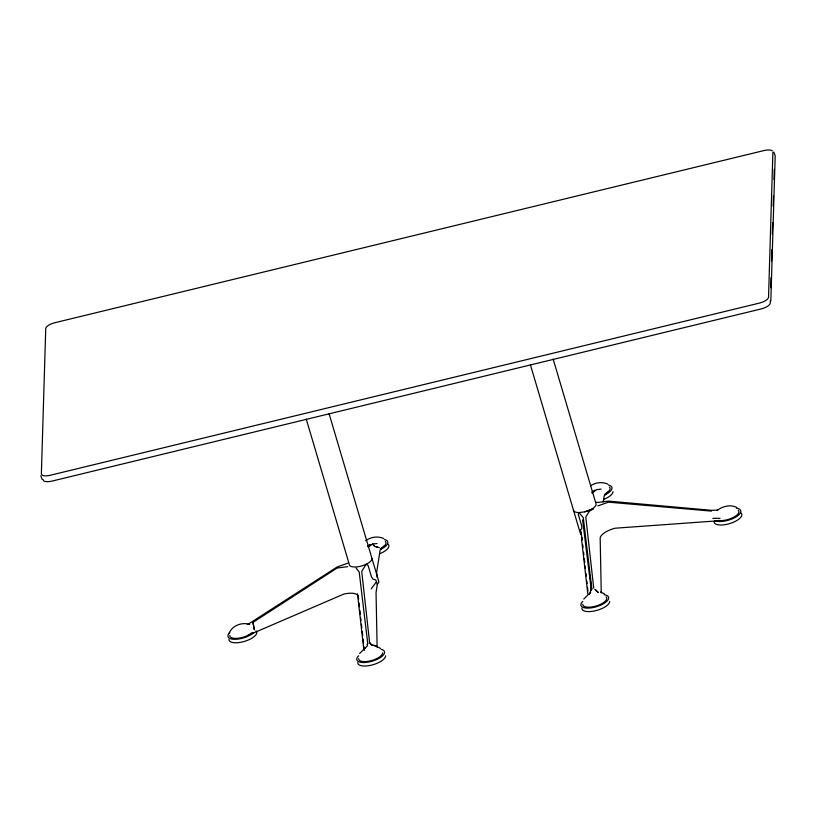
<?xml version="1.0" encoding="UTF-8"?>
<svg xmlns="http://www.w3.org/2000/svg" width="816" height="816" viewBox="0 0 816 816"><rect width="100%" height="100%" fill="white"/><g stroke="black" fill="none" stroke-linecap="round" stroke-linejoin="round"><path stroke-width="1.22" d="M772.895 152.102L768.539 297.177A9.2 3.58 -16.5 0 1 759.543 303.062L50.143 475.3A9.2 3.58 -16.5 0 1 41.371 473.719L45.737 328.644A9.2 3.58 -16.5 0 1 54.723 322.748L764.133 150.521A9.2 3.58 -16.5 0 1 772.262 150.838M770.345 300.472L770.263 303.011A9.2 3.58 -16.5 0 1 761.277 308.907L51.867 481.134A9.2 3.58 -16.5 0 1 43.105 479.553M770.722 287.742L771.028 277.562M771.528 261.018L771.875 249.563M772.334 234.294L772.67 222.839M773.17 206.295L773.476 196.115M773.976 179.571L774.282 169.391M770.834 300.941L775.2 155.866L773.823 152.204M603.289 501.86L604.248 495.598L608.43 491.538M329.052 413.6L378.899 581.879L377.298 584.644L376.043 592.436L377.135 647.394M367.384 645.099L367.71 643.11L359.193 572.016L356.082 568.038M367.21 644.854L367.71 643.11M582.593 519.935L591.345 590.437L591.845 588.703L583.267 517.619L578.942 512.591A11.812 4.59 -16.5 0 1 573.373 509.816M591.845 588.703L588.958 594.507L590.672 592.753M229.112 633.145C232.091 625.831 241.016 622.322 248.411 624.077L337.11 566.987L347.8 563.203M371.249 588.826L376.451 581.777L375.788 579.941L373.085 579.227L371.515 576.994L368.087 565.406L366.211 564.233L361.723 571.404L369.607 642.651L371.688 645.007L374.86 645.476L380.46 648.404M582.032 538.672L580.37 530.267L581.788 528.554L581.716 525.953L578.289 514.366L578.942 512.591L584.623 511.846L593.487 508.684L589.193 511.438L585.796 517.007L593.742 588.234M367.21 646.088L359.632 653.463M384.295 545.955L380.123 550.015L376.635 572.557L377.176 577.412M583.756 599.046L587.938 594.986L581.584 539.437M368.475 547.016L372.575 544.017L377.043 543.538M592.018 493.017L596.71 489.6L601.178 489.121M367.71 546.567L370.678 544.476L367.924 545.751M591.824 492.16L594.813 490.069M365.588 540.763C370.75 536.979 377.879 535.765 383.765 538.58M590.57 485.795C595.598 482.409 602.33 481.522 607.9 484.163M252.95 622.414L254.357 629.666L252.95 622.414L337.079 568.058L347.698 566.651M717.05 510.469C722.568 506.277 730.238 504.237 736.726 507.399M247.717 635.47L343.76 594.099A15.749 6.13 -16.5 0 1 358.367 596.731L358.642 599.23M597.781 505.93L608.471 502.166L711.45 511.102M377.196 546.995L374.656 546.373L372.575 544.017L374.656 546.373L379.43 547.699M365.364 647.782L363.803 649.403L357.51 593.834M717.703 510.133L711.47 510.306L608.501 501.106L597.883 502.483L595.792 502.136M712.858 518.354L720.079 518.303M720.773 520.618L615.152 528.207A15.749 6.13 -16.5 0 0 600.168 538.03L601.259 592.977M247.289 624.383L249.696 624.362M376.472 646.323L371.688 645.007L369.607 642.651M600.596 591.916L604.595 593.987M581.696 535.021L580.237 532.991L530.39 364.721M42.177 479.451L40.8 475.789M252.98 621.619L253.429 622.72M553.187 359.183L596.159 504.278A11.812 4.59 -16.5 0 1 584.623 511.846M581.41 534.062L580.37 530.267M376.451 581.777L377.298 584.644M306.255 419.128L349.238 564.233A11.812 4.59 -16.5 0 0 360.488 566.263A11.812 4.59 -16.5 0 0 372.035 558.695M582.777 544.813L583.052 547.312M583.613 552.31L583.889 554.819M584.307 558.562L584.725 562.316M585.143 566.059L585.419 568.558M585.98 573.556L586.255 576.055M586.816 581.063L587.092 583.562M587.51 587.306L587.928 591.059M359.06 602.983L359.479 606.727M359.897 610.48L360.315 614.224M360.733 617.977L361.009 620.476M361.427 624.23L361.845 627.973M362.263 631.727L362.681 635.47M363.1 639.224L363.518 642.967M363.936 646.721L364.354 650.474M581.961 537.448L582.226 539.886M589.988 575.392L590.325 579.156M590.549 581.665L591.345 590.437M609.746 601.463A14.433 5.62 -16.5 0 1 595.639 610.705A14.433 5.62 -16.5 0 1 581.89 608.226M604.228 594.742A14.433 5.62 -16.5 0 1 605.666 602.3A14.433 5.62 -16.5 0 1 586.857 608.114A14.433 5.62 -16.5 0 1 582.818 601.361M606.135 596.884A12.464 4.855 -16.5 0 1 596.741 605.839A12.464 4.855 -16.5 0 1 582.757 604.289M741.091 513.06A14.433 5.62 -16.5 0 1 730.208 523.433A14.433 5.62 -16.5 0 1 714.02 521.628M736.358 508.154A14.433 5.62 -16.5 0 1 735.553 517.201A14.433 5.62 -16.5 0 1 714.765 520.639M738.266 510.296A12.464 4.855 -16.5 0 1 733.258 517.466A12.464 4.855 -16.5 0 1 718.304 520.414M613.051 491.63A14.433 5.62 -16.5 0 1 603.738 499.361M608.573 485.102A14.433 5.62 -16.5 0 1 604.901 494.924M609.44 487.06A12.464 4.855 -16.5 0 1 605.013 493.935M384.438 539.519A14.433 5.62 -16.5 0 1 380.766 549.341M385.305 541.467A12.464 4.855 -16.5 0 1 380.878 548.342M381.133 649.342A14.433 5.62 -16.5 0 1 380.878 657.196A14.433 5.62 -16.5 0 1 362.324 662.51A14.433 5.62 -16.5 0 1 358.683 655.778M385.611 655.87A14.433 5.62 -16.5 0 1 371.515 665.122A14.433 5.62 -16.5 0 1 357.755 662.633M382.684 652.861A12.464 4.855 -16.5 0 1 370.505 660.838A12.464 4.855 -16.5 0 1 358.632 658.696M253.807 632.543A14.433 5.62 -16.5 0 1 234.712 639.316A14.433 5.62 -16.5 0 1 229.857 632.543M256 630.829A14.433 5.62 -16.5 0 1 245.116 641.203A14.433 5.62 -16.5 0 1 228.929 639.397M252.175 632.543A12.464 4.855 -16.5 0 1 238.568 638.194A12.464 4.855 -16.5 0 1 229.796 635.46M388.13 544.241A14.433 5.62 -16.5 0 1 379.613 553.768M598.077 592.294L595.139 589.509L598.077 592.294"/></g></svg>
